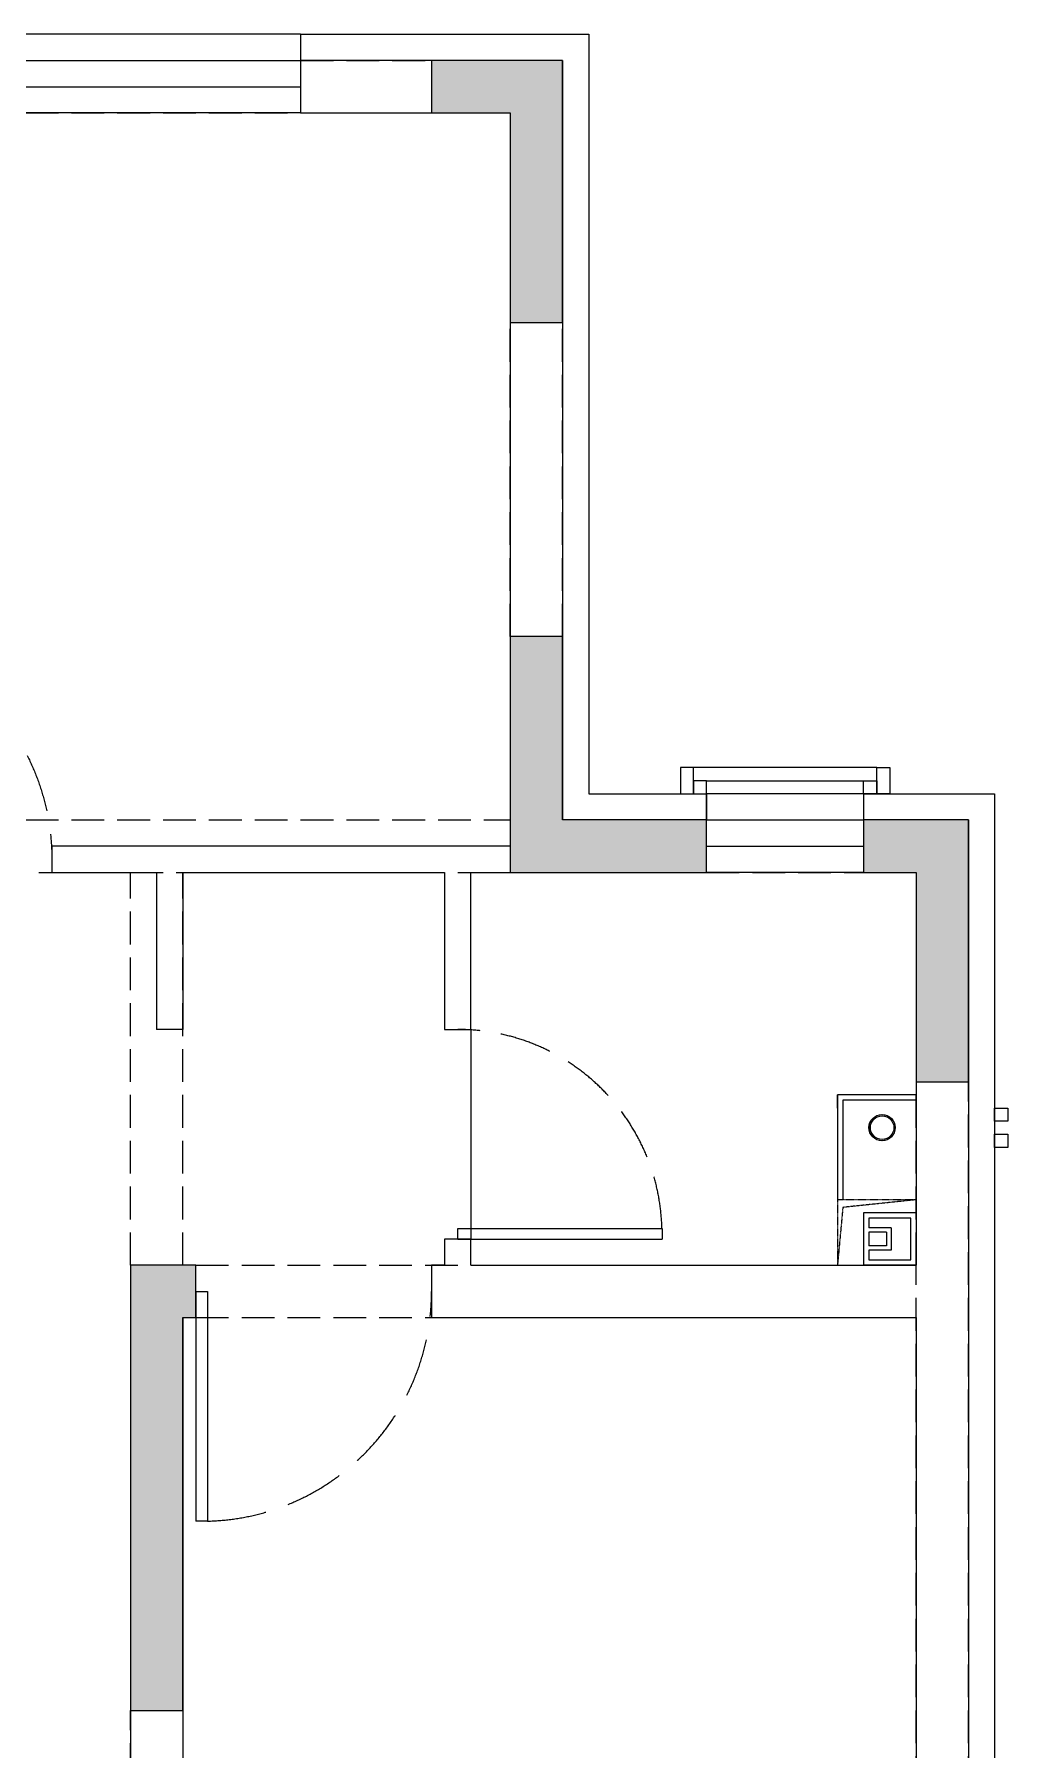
# Model space of a CAD drawing. Header units: millimetres. Extents: x -28014 to 297841, y -81741 to 47579.
# Drawn here: x 121077 to 124794, y -10835 to -4285 of the extents above; entities that cross this region are included whole.
import ezdxf

# ---------------------------------------------------------------- set-up
doc = ezdxf.new("R2010")
doc.units = ezdxf.units.MM
doc.header["$MEASUREMENT"] = 0
doc.linetypes.add('__DASH', pattern=[0.35, 0.25, -0.1])
doc.linetypes.add('DASH', pattern=[0.35, 0.25, -0.1])
for name, color, linetype in [('A-楼面-厨卫', 6, 'Continuous'), ('AR9-剪力墙（柱）填充', 250, 'Continuous'), ('AR9-剪力墙（柱）线', 6, 'Continuous'), ('AR9-墙线', 160, 'Continuous'), ('AR9-建筑幕墙（窗）', 12, 'Continuous'), ('AR9-建筑给排水（立管）', 4, 'Continuous'), ('AR9-梁', 1, 'DASH'), ('FC-平面高差线', 144, 'Continuous'), ('FF-活动家具', 51, 'Continuous'), ('FF-门', 20, 'Continuous'), ('SURFACE', 6, 'Continuous'), ('装饰', 152, 'Continuous')]:
    doc.layers.add(name, color=color, linetype=linetype)

# ---------------------------------------------------------------- blocks, each defined once
blk = doc.blocks.new('$DorLib2D$00000001')
for p, q in [((0.45, 0.975), (0.5, 0.975)), ((0.45, 0), (0.45, 0.975)), ((0.5, 0), (0.5, 0.975)), ((0.5, 0), (0.45, 0))]:
    blk.add_line(p, q)
at = {"color": 8, "linetype": '__DASH', "lineweight": 13}
blk.add_arc((0.475, 0), 0.975, 91.46928, 180, dxfattribs=at)
blk = doc.blocks.new('$WINLIB2D$00000001')
at = {"color": 0}
for points in [[(-0.5, 0.5), (-0.5, -0.5)], [(-0.5, 0.5), (0.5, 0.5)], [(0.5, -0.5), (0.5, 0.5)], [(0.5, 0.1667), (-0.5, 0.1667)], [(0.5, -0.1667), (-0.5, -0.1667)], [(-0.5, -0.5), (0.5, -0.5)]]:
    blk.add_lwpolyline(points, dxfattribs=at)
blk = doc.blocks.new('fj4')
at = {"layer": 'AR9-墙线', "ltscale": 10, "extrusion": (0, 0, -1)}
for p, q in [((0, 200), (200, 200)), ((0, 200), (0, 0)), ((200, 200), (200, 0)), ((95, 143.1), (180, 143.1)), ((95, 143.1), (95, 56.9)), ((112.5, 125.6), (180, 125.6)), ((112.5, 125.6), (112.5, 74.4)), ((112.5, 74.4), (180, 74.4)), ((95, 56.9), (180, 56.9)), ((0, 0), (200, 0))]:
    blk.add_line(p, q, dxfattribs=at)
at = {"layer": 'AR9-墙线', "ltscale": 10}
blk.add_line((180, 125.6), (180, 74.4), dxfattribs=at)
at = {"layer": 'AR9-墙线', "linetype": 'DASH', "ltscale": 0.5}
for points in [[(0, 250), (300, 250), (300, 0)], [(0, 250), (279.5, 220.6), (300, 0)]]:
    blk.add_lwpolyline(points, dxfattribs=at)
at = {"layer": 'AR9-墙线', "ltscale": 10}
blk.add_lwpolyline([(180, 56.9), (180, 20), (20, 20), (20, 180), (180, 180), (180, 143.1)], dxfattribs=at)
blk = doc.blocks.new('rara')
at = {"layer": 'AR9-梁', "ltscale": 500}
for p, q in [((10600, 0), (14600, 0)), ((12000, -200), (14600, -200)), ((14900, -2200), (14900, -1000)), ((15100, -2200), (15100, -1000)), ((12000, -2900), (14900, -2900)), ((15650, -2900), (16250, -2900)), ((10300, -3100), (13650, -3100)), ((13450, -4600), (13450, -3100)), ((13650, -3100), (14900, -3100)), ((13650, -4600), (13650, -3100)), ((15650, -3100), (16250, -3100)), ((16450, -4600), (16450, -3900)), ((16650, -6600), (16650, -3900)), ((13700, -4600), (16450, -4600)), ((16450, -6600), (16450, -4600)), ((13700, -4800), (16450, -4800))]:
    blk.add_line(p, q, dxfattribs=at)
for points in [[(13450, -7600), (13450, -6300)], [(13650, -6300), (13650, -7600)]]:
    blk.add_lwpolyline(points, dxfattribs=at)

msp = doc.modelspace()

# ---------------------------------------------------------------- hatches: boundary and pattern name
at = {"layer": 'AR9-剪力墙（柱）填充'}
for points in [[(122893.663, -4584.874), (122893.663, -5384.874), (123093.663, -5384.874), (123093.663, -4384.874), (122593.663, -4384.874), (122593.663, -4584.874)], [(123643.662, -7484.874), (123643.662, -7284.874), (123093.663, -7284.874), (123093.663, -6584.874), (122893.663, -6584.874), (122893.663, -7484.874)], [(124243.664, -7484.874), (124443.664, -7484.874), (124443.664, -8284.874), (124643.664, -8284.874), (124643.664, -7284.874), (124243.664, -7284.874)], [(121643.663, -10684.874), (121643.663, -9184.874), (121693.663, -9184.874), (121693.663, -8984.874), (121443.663, -8984.874), (121443.663, -10684.874)]]:
    msp.add_hatch(color=256, dxfattribs=at).paths.add_polyline_path(points)

# ---------------------------------------------------------------- linework, layer by layer
at = {"layer": 'A-楼面-厨卫'}
msp.add_lwpolyline([(124143.663, -8384.874), (124143.663, -8334.874)], dxfattribs=at)
at = {"layer": 'AR9-剪力墙（柱）线'}
for p, q in [((123093.663, -4384.874), (122593.663, -4384.874)), ((122593.663, -4384.874), (122593.663, -4584.874)), ((123093.663, -5384.874), (123093.663, -4384.874)), ((122593.663, -4584.874), (122893.663, -4584.874)), ((122893.663, -4584.874), (122893.663, -5384.874)), ((122893.663, -5384.874), (123093.663, -5384.874)), ((123093.663, -6584.874), (122893.663, -6584.874)), ((122893.663, -6584.874), (122893.663, -7484.874)), ((123093.663, -7284.874), (123093.663, -6584.874)), ((123643.662, -7284.874), (123093.663, -7284.874)), ((123643.662, -7484.874), (123643.662, -7284.874)), ((124643.664, -7284.874), (124243.664, -7284.874)), ((124243.664, -7284.874), (124243.664, -7484.874)), ((124643.664, -8284.874), (124643.664, -7284.874)), ((122893.663, -7484.874), (123643.662, -7484.874)), ((124243.664, -7484.874), (124443.664, -7484.874)), ((124443.664, -7484.874), (124443.664, -8284.874)), ((124443.664, -8284.874), (124643.664, -8284.874)), ((121693.663, -8984.874), (121443.663, -8984.874)), ((121443.663, -8984.874), (121443.663, -10684.874)), ((121693.663, -9184.874), (121693.663, -8984.874)), ((121643.663, -10684.874), (121643.663, -9184.874)), ((121643.663, -9184.874), (121693.663, -9184.874)), ((121443.663, -10684.874), (121643.663, -10684.874))]:
    msp.add_line(p, q, dxfattribs=at)
at = {"layer": 'AR9-墙线'}
for p, q in [((123093.663, -4384.874), (122093.663, -4384.874)), ((122093.663, -4384.874), (122093.663, -4584.874)), ((123093.663, -4384.874), (123093.663, -7284.874)), ((122093.663, -4584.874), (122893.663, -4584.874)), ((122893.663, -4584.874), (122893.663, -7384.874)), ((123643.663, -7284.874), (123093.663, -7284.874)), ((123643.663, -7484.874), (123643.663, -7284.874)), ((124643.663, -7284.874), (124243.663, -7284.874)), ((124243.663, -7284.874), (124243.663, -7484.874)), ((124643.663, -7284.874), (124643.663, -9084.874)), ((122893.663, -7384.874), (121143.663, -7384.874)), ((121143.663, -7384.874), (121143.663, -7484.874)), ((121143.663, -7484.874), (121543.663, -7484.874)), ((121543.663, -7484.874), (121543.663, -8084.874)), ((121643.663, -7484.874), (121643.663, -8084.874)), ((121643.663, -7484.874), (122643.663, -7484.874)), ((122643.663, -7484.874), (122643.663, -8084.874)), ((122743.663, -8084.874), (122743.663, -7484.874)), ((122743.663, -7484.874), (122993.663, -7484.874)), ((122993.663, -7484.874), (123643.663, -7484.874)), ((124243.663, -7484.874), (124443.663, -7484.874)), ((124443.663, -7484.874), (124443.663, -8984.874)), ((121643.663, -8084.874), (121543.663, -8084.874)), ((122643.663, -8084.874), (122743.663, -8084.874)), ((122743.663, -8884.874), (122643.663, -8884.874)), ((122643.663, -8884.874), (122643.663, -8984.874)), ((122743.663, -8984.874), (122743.663, -8884.874)), ((121443.663, -8984.874), (121443.663, -11984.874)), ((121693.663, -8984.874), (121443.663, -8984.874)), ((121693.663, -9184.874), (121693.663, -8984.874)), ((122643.663, -8984.874), (122593.663, -8984.874)), ((122593.663, -8984.874), (122593.663, -9184.874)), ((122743.663, -8984.874), (124443.663, -8984.874)), ((124643.663, -9084.874), (124643.663, -13534.874)), ((121643.663, -9184.874), (121643.663, -12084.874)), ((121643.663, -9184.874), (121693.663, -9184.874)), ((122593.663, -9184.874), (122743.663, -9184.874)), ((122743.663, -9184.874), (124443.663, -9184.874)), ((124443.663, -9184.874), (124443.663, -13334.874))]:
    msp.add_line(p, q, dxfattribs=at)
for points in [[(124443.663, -8334.874), (124143.663, -8334.874), (124143.663, -8734.874)], [(124443.663, -8354.874), (124163.663, -8354.874), (124163.663, -8734.874)]]:
    msp.add_lwpolyline(points, dxfattribs=at)
at = {"layer": 'AR9-建筑给排水（立管）'}
for centre, radius in [((124313.663, -8459.582), 50), ((124314.163, -8459.582), 50), ((124314.163, -8459.582), 45)]:
    msp.add_circle(centre, radius, dxfattribs=at)
at = {"layer": 'FC-平面高差线', "color": 144}
msp.add_line((122743.663, -8084.874), (122743.663, -8884.874), dxfattribs=at)
msp.add_lwpolyline([(124643.664, -7184.874), (124743.664, -7184.874), (124743.664, -13634.874), (124643.664, -13634.874)], dxfattribs=at)
at = {"layer": 'FF-活动家具'}
msp.add_line((121443.663, -8984.874), (121443.663, -11634.874), dxfattribs=at)
at = {"layer": 'SURFACE'}
for p, q in [((122093.663, -4284.874), (122093.663, -4384.874)), ((122093.663, -4284.874), (123193.663, -4284.874)), ((123193.663, -4284.874), (123193.663, -7184.874)), ((123193.663, -7184.874), (123643.663, -7184.874)), ((123643.663, -7184.874), (123643.663, -7284.874)), ((124243.663, -7184.874), (124243.663, -7284.874)), ((124243.663, -7184.874), (124643.663, -7184.874))]:
    msp.add_line(p, q, dxfattribs=at)
at = {"layer": '装饰'}
for points in [[(123543.663, -7084.874), (123543.663, -7184.874), (123593.663, -7184.874), (123593.663, -7084.874)], [(123593.663, -7184.874), (123643.663, -7184.874), (123643.663, -7134.874), (123593.663, -7134.874)], [(124293.663, -7184.874), (124243.663, -7184.874), (124243.663, -7134.874), (124293.663, -7134.874)], [(124343.663, -7084.874), (124343.663, -7184.874), (124293.663, -7184.874), (124293.663, -7084.874)], [(124793.664, -8434.874), (124743.664, -8434.874), (124743.664, -8384.874), (124793.664, -8384.874)], [(124793.664, -8534.874), (124743.664, -8534.874), (124743.664, -8484.874), (124793.664, -8484.874)]]:
    msp.add_lwpolyline(points, close=True, dxfattribs=at)
for points in [[(124293.664, -7084.874), (123593.664, -7084.874)], [(123643.663, -7134.874), (124243.663, -7134.874)]]:
    msp.add_lwpolyline(points, dxfattribs=at)

# ---------------------------------------------------------------- block references
at = {"layer": 'AR9-墙线', "xscale": -1}
msp.add_blockref('fj4', (124443.663, -8984.874), dxfattribs=at)
at = {"layer": 'AR9-建筑幕墙（窗）', "xscale": -1800, "yscale": 300, "zscale": -1800}
msp.add_blockref('$WINLIB2D$00000001', (121193.663, -4434.874), dxfattribs=at)
at = {"layer": 'AR9-梁', "color": 144}
msp.add_blockref('rara', (107993.664, -4384.874), dxfattribs=at)
at = {"layer": 'FF-门'}
for name, p, xscale, yscale, zscale in [('$DorLib2D$00000001', (120693.663, -7434.874), -900, 900, -900), ('$WINLIB2D$00000001', (123943.663, -7334.874), -599.9999999616994, 300, -599.9999999616994)]:
    msp.add_blockref(name, p, dxfattribs=dict(at, xscale=xscale, yscale=yscale, zscale=zscale))
for p, xscale, yscale, zscale, rotation in [((122693.663, -8484.874), 800, 800, 800, 270.0000000000078), ((122143.663, -9084.874), -899.9999999999998, -899.9999999999998, -899.9999999999998, 7.483803976526815e-07)]:
    msp.add_blockref('$DorLib2D$00000001', p, dxfattribs=dict(at, xscale=xscale, yscale=yscale, zscale=zscale, rotation=rotation))

doc.saveas('drawing.dxf')
